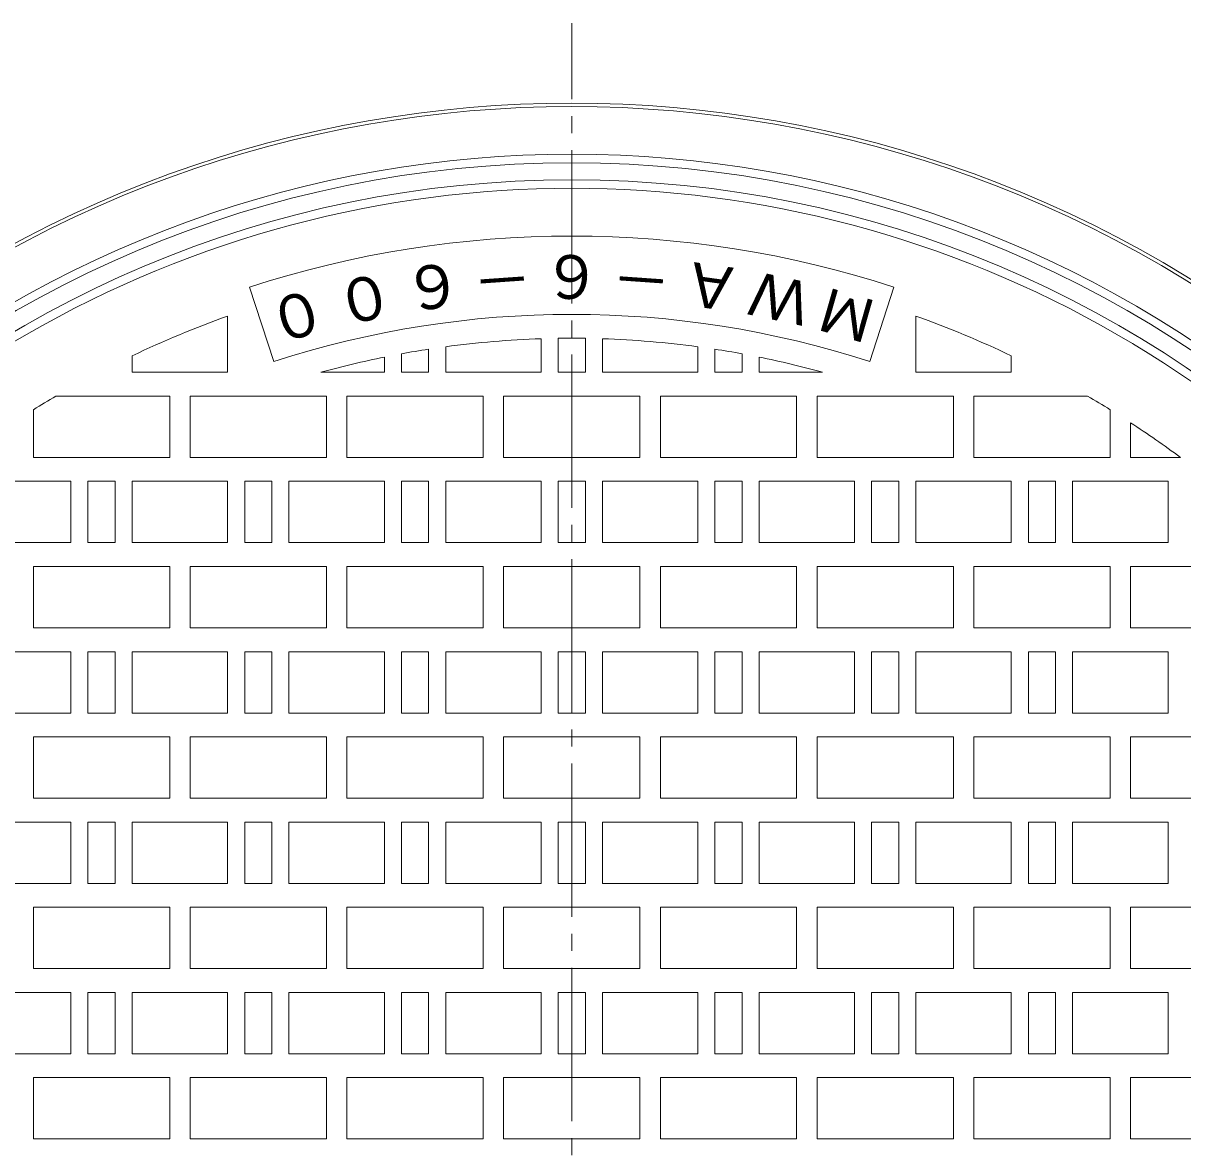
# Model space of a CAD drawing. Units: millimetres, scale not verified. Extents: x -906 to 950, y -675 to 701.
# Drawn here: x -528.3 to -187.9, y 370.3 to 701.3 of the extents above; entities that cross this region are included whole.
import ezdxf
from ezdxf.enums import TextEntityAlignment as Align

# ---------------------------------------------------------------- set-up
doc = ezdxf.new("R2010")
doc.units = ezdxf.units.MM
doc.header["$LTSCALE"] = 5
doc.linetypes.add('CHAIN2', pattern=[12, 9, -1, 1, -1])
for name, color, linetype, lineweight in [('E-0', 4, 'Continuous', 9), ('E-1', 2, 'Continuous', 9), ('E-2', 3, 'Continuous', 9)]:
    doc.layers.add(name, color=color, linetype=linetype, lineweight=lineweight)
doc.styles.add('ＭＳ ゴシック', font='')
doc.styles.get('ＭＳ ゴシック').set_extended_font_data('MS Gothic')

msp = doc.modelspace()

# ---------------------------------------------------------------- linework, layer by layer
at = {"layer": 'E-0', "color": 7, "linetype": 'CHAIN2'}
msp.add_line((-367.261, -41.018), (-367.261, 701.266), dxfattribs=at)
at = {"layer": 'E-1'}
for radius, start, end in [(345, 49.36723, 130.63277), (344, 49.36723, 130.63277), (327.5, 359.99995, 179.99992), (330, 49.44356, 130.55644), (322.5, 359.99995, 179.99992)]:
    msp.add_arc((-367.261, 332.798), radius, start, end, dxfattribs=at)
at = {"layer": 'E-2'}
for p, q in [((-454.713, 601.947), (-461.821, 623.821)), ((-279.809, 601.947), (-272.702, 623.821)), ((-468.261, 615.285), (-468.261, 598.798)), ((-266.261, 615.285), (-266.261, 598.798)), ((-404.261, 606.307), (-404.261, 598.798)), ((-376.261, 608.651), (-376.261, 598.798)), ((-371.261, 608.769), (-371.261, 598.798)), ((-363.261, 608.769), (-363.261, 598.798)), ((-358.261, 608.651), (-358.261, 598.798)), ((-330.261, 606.307), (-330.261, 598.798)), ((-496.261, 603.647), (-496.261, 598.798)), ((-422.261, 603.262), (-422.261, 598.798)), ((-417.261, 604.231), (-417.261, 598.798)), ((-409.261, 605.583), (-409.261, 598.798)), ((-325.261, 605.583), (-325.261, 598.798)), ((-317.261, 604.231), (-317.261, 598.798)), ((-312.261, 603.262), (-312.261, 598.798)), ((-238.261, 603.646), (-238.261, 598.798)), ((-468.261, 598.798), (-496.261, 598.798)), ((-422.261, 598.798), (-440.882, 598.798)), ((-417.261, 598.798), (-409.261, 598.798)), ((-376.261, 598.798), (-404.261, 598.798)), ((-371.261, 598.798), (-363.261, 598.798)), ((-358.261, 598.798), (-330.261, 598.798)), ((-317.261, 598.798), (-325.261, 598.798)), ((-312.261, 598.798), (-293.64, 598.798)), ((-266.261, 598.798), (-238.261, 598.798)), ((-518.652, 591.798), (-485.261, 591.798)), ((-485.261, 573.798), (-485.261, 591.798)), ((-439.261, 573.798), (-439.261, 591.798)), ((-393.261, 573.798), (-393.261, 591.798)), ((-387.261, 591.798), (-347.261, 591.798)), ((-387.261, 573.798), (-387.261, 591.798)), ((-347.261, 573.798), (-347.261, 591.798)), ((-341.261, 573.798), (-341.261, 591.798)), ((-295.261, 573.798), (-295.261, 591.798)), ((-249.261, 573.798), (-249.261, 591.797)), ((-215.87, 591.797), (-249.261, 591.797)), ((-525.261, 573.798), (-525.261, 587.82)), ((-209.261, 573.798), (-209.261, 587.819)), ((-203.261, 573.798), (-203.261, 584.003)), ((-485.261, 573.798), (-525.261, 573.798)), ((-439.261, 573.798), (-479.261, 573.798)), ((-393.261, 573.798), (-433.261, 573.798)), ((-387.261, 573.798), (-347.261, 573.798)), ((-341.261, 573.798), (-301.261, 573.798)), ((-295.261, 573.798), (-255.261, 573.798)), ((-249.261, 573.798), (-209.261, 573.798)), ((-203.261, 573.798), (-188.602, 573.798)), ((-514.261, 566.798), (-542.261, 566.798)), ((-514.261, 566.798), (-514.261, 548.798)), ((-509.261, 566.798), (-509.261, 548.798)), ((-509.261, 566.798), (-501.261, 566.798)), ((-501.261, 566.798), (-501.261, 548.798)), ((-496.261, 566.798), (-496.261, 548.798)), ((-468.261, 566.798), (-496.261, 566.798)), ((-468.261, 566.798), (-468.261, 548.798)), ((-463.261, 566.798), (-463.261, 548.798)), ((-463.261, 566.798), (-455.261, 566.798)), ((-455.261, 566.798), (-455.261, 548.798)), ((-450.261, 566.798), (-450.261, 548.798)), ((-422.261, 566.798), (-450.261, 566.798)), ((-422.261, 566.798), (-422.261, 548.798)), ((-417.261, 566.798), (-417.261, 548.798)), ((-417.261, 566.798), (-409.261, 566.798)), ((-409.261, 566.798), (-409.261, 548.798)), ((-404.261, 566.798), (-404.261, 548.798)), ((-376.261, 566.798), (-404.261, 566.798)), ((-376.261, 566.798), (-376.261, 548.798)), ((-371.261, 566.798), (-363.261, 566.798)), ((-371.261, 566.798), (-371.261, 548.798)), ((-363.261, 566.798), (-363.261, 548.798)), ((-358.261, 566.798), (-330.261, 566.798)), ((-358.261, 566.798), (-358.261, 548.798)), ((-330.261, 566.798), (-330.261, 548.798)), ((-325.261, 566.798), (-325.261, 548.798)), ((-317.261, 566.798), (-325.261, 566.798)), ((-317.261, 566.798), (-317.261, 548.798)), ((-312.261, 566.798), (-284.261, 566.798)), ((-312.261, 566.798), (-312.261, 548.798)), ((-284.261, 566.798), (-284.261, 548.798)), ((-279.261, 566.798), (-279.261, 548.798)), ((-271.261, 566.798), (-279.261, 566.798)), ((-271.261, 566.798), (-271.261, 548.798)), ((-266.261, 566.798), (-238.261, 566.798)), ((-266.261, 566.798), (-266.261, 548.798)), ((-238.261, 566.798), (-238.261, 548.798)), ((-233.261, 566.798), (-233.261, 548.798)), ((-225.261, 566.798), (-233.261, 566.798)), ((-225.261, 566.798), (-225.261, 548.798)), ((-220.261, 566.798), (-192.261, 566.798)), ((-220.261, 566.798), (-220.261, 548.798)), ((-192.261, 566.798), (-192.261, 548.798)), ((-514.261, 548.798), (-542.261, 548.798)), ((-509.261, 548.798), (-501.261, 548.798)), ((-468.261, 548.798), (-496.261, 548.798)), ((-463.261, 548.798), (-455.261, 548.798)), ((-422.261, 548.798), (-450.261, 548.798)), ((-417.261, 548.798), (-409.261, 548.798)), ((-376.261, 548.798), (-404.261, 548.798)), ((-371.261, 548.798), (-363.261, 548.798)), ((-358.261, 548.798), (-330.261, 548.798)), ((-317.261, 548.798), (-325.261, 548.798)), ((-312.261, 548.798), (-284.261, 548.798)), ((-271.261, 548.798), (-279.261, 548.798)), ((-266.261, 548.798), (-238.261, 548.798)), ((-225.261, 548.798), (-233.261, 548.798)), ((-220.261, 548.798), (-192.261, 548.798)), ((-485.261, 523.798), (-485.261, 541.798)), ((-439.261, 523.798), (-439.261, 541.798)), ((-393.261, 523.798), (-393.261, 541.798)), ((-387.261, 541.798), (-347.261, 541.798)), ((-387.261, 523.798), (-387.261, 541.798)), ((-347.261, 523.798), (-347.261, 541.798)), ((-341.261, 523.798), (-341.261, 541.798)), ((-295.261, 523.798), (-295.261, 541.798)), ((-249.261, 523.798), (-249.261, 541.798)), ((-203.261, 523.798), (-203.261, 541.798)), ((-185.368, 541.798), (-203.261, 541.798)), ((-485.261, 523.798), (-525.261, 523.798)), ((-439.261, 523.798), (-479.261, 523.798)), ((-393.261, 523.798), (-433.261, 523.798)), ((-387.261, 523.798), (-347.261, 523.798)), ((-341.261, 523.798), (-301.261, 523.798)), ((-295.261, 523.798), (-255.261, 523.798)), ((-249.261, 523.798), (-209.261, 523.798)), ((-203.261, 523.798), (-181.03, 523.798)), ((-514.261, 516.798), (-542.261, 516.798)), ((-514.261, 516.798), (-514.261, 498.798)), ((-509.261, 516.798), (-509.261, 498.798)), ((-509.261, 516.798), (-501.261, 516.798)), ((-501.261, 516.798), (-501.261, 498.798)), ((-496.261, 516.798), (-496.261, 498.798)), ((-468.261, 516.798), (-496.261, 516.798)), ((-468.261, 516.798), (-468.261, 498.798)), ((-463.261, 516.798), (-463.261, 498.798)), ((-463.261, 516.798), (-455.261, 516.798)), ((-455.261, 516.798), (-455.261, 498.798)), ((-450.261, 516.798), (-450.261, 498.798)), ((-422.261, 516.798), (-450.261, 516.798)), ((-422.261, 516.798), (-422.261, 498.798)), ((-417.261, 516.798), (-417.261, 498.798)), ((-417.261, 516.798), (-409.261, 516.798)), ((-409.261, 516.798), (-409.261, 498.798)), ((-404.261, 516.798), (-404.261, 498.798)), ((-376.261, 516.798), (-404.261, 516.798)), ((-376.261, 516.798), (-376.261, 498.798)), ((-371.261, 516.798), (-363.261, 516.798)), ((-371.261, 516.798), (-371.261, 498.798)), ((-363.261, 516.798), (-363.261, 498.798)), ((-358.261, 516.798), (-330.261, 516.798)), ((-358.261, 516.798), (-358.261, 498.798)), ((-330.261, 516.798), (-330.261, 498.798)), ((-325.261, 516.798), (-325.261, 498.798)), ((-317.261, 516.798), (-325.261, 516.798)), ((-317.261, 516.798), (-317.261, 498.798)), ((-312.261, 516.798), (-284.261, 516.798)), ((-312.261, 516.798), (-312.261, 498.798)), ((-284.261, 516.798), (-284.261, 498.798)), ((-279.261, 516.798), (-279.261, 498.798)), ((-271.261, 516.798), (-279.261, 516.798)), ((-271.261, 516.798), (-271.261, 498.798)), ((-266.261, 516.798), (-238.261, 516.798)), ((-266.261, 516.798), (-266.261, 498.798)), ((-238.261, 516.798), (-238.261, 498.798)), ((-233.261, 516.798), (-233.261, 498.798)), ((-225.261, 516.798), (-233.261, 516.798)), ((-225.261, 516.798), (-225.261, 498.798)), ((-220.261, 516.798), (-192.261, 516.798)), ((-220.261, 516.798), (-220.261, 498.798)), ((-192.261, 516.798), (-192.261, 498.798)), ((-514.261, 498.798), (-542.261, 498.798)), ((-509.261, 498.798), (-501.261, 498.798)), ((-468.261, 498.798), (-496.261, 498.798)), ((-463.261, 498.798), (-455.261, 498.798)), ((-422.261, 498.798), (-450.261, 498.798)), ((-417.261, 498.798), (-409.261, 498.798)), ((-376.261, 498.798), (-404.261, 498.798)), ((-371.261, 498.798), (-363.261, 498.798)), ((-358.261, 498.798), (-330.261, 498.798)), ((-317.261, 498.798), (-325.261, 498.798)), ((-312.261, 498.798), (-284.261, 498.798)), ((-271.261, 498.798), (-279.261, 498.798)), ((-266.261, 498.798), (-238.261, 498.798)), ((-225.261, 498.798), (-233.261, 498.798)), ((-220.261, 498.798), (-192.261, 498.798)), ((-485.261, 473.798), (-485.261, 491.798)), ((-439.261, 473.798), (-439.261, 491.798)), ((-393.261, 473.798), (-393.261, 491.798)), ((-387.261, 491.798), (-347.261, 491.798)), ((-387.261, 473.798), (-387.261, 491.798)), ((-347.261, 473.798), (-347.261, 491.798)), ((-341.261, 473.798), (-341.261, 491.798)), ((-295.261, 473.798), (-295.261, 491.798)), ((-249.261, 473.797), (-249.261, 491.798)), ((-203.261, 473.797), (-203.261, 491.798)), ((-485.261, 473.798), (-525.261, 473.798)), ((-439.261, 473.798), (-479.261, 473.798)), ((-393.261, 473.798), (-433.261, 473.798)), ((-387.261, 473.798), (-347.261, 473.798)), ((-341.261, 473.798), (-301.261, 473.798)), ((-295.261, 473.798), (-255.261, 473.797)), ((-249.261, 473.797), (-209.261, 473.797)), ((-203.261, 473.797), (-163.261, 473.797)), ((-514.261, 466.798), (-542.261, 466.798)), ((-514.261, 466.798), (-514.261, 448.798)), ((-509.261, 466.798), (-509.261, 448.798)), ((-509.261, 466.798), (-501.261, 466.798)), ((-501.261, 466.798), (-501.261, 448.798)), ((-496.261, 466.798), (-496.261, 448.798)), ((-468.261, 466.798), (-496.261, 466.798)), ((-468.261, 466.798), (-468.261, 448.798)), ((-463.261, 466.798), (-463.261, 448.798)), ((-463.261, 466.798), (-455.262, 466.798)), ((-455.262, 466.798), (-455.262, 448.797)), ((-450.262, 466.798), (-450.262, 448.797)), ((-422.261, 466.798), (-450.262, 466.798)), ((-422.261, 466.798), (-422.261, 448.797)), ((-417.261, 466.798), (-417.261, 448.797)), ((-417.261, 466.798), (-409.261, 466.798)), ((-409.261, 466.798), (-409.261, 448.797)), ((-404.261, 466.798), (-404.261, 448.797)), ((-376.261, 466.798), (-404.261, 466.798)), ((-376.261, 466.798), (-376.261, 448.797)), ((-371.261, 466.798), (-363.261, 466.798)), ((-371.261, 466.798), (-371.261, 448.797)), ((-363.261, 466.798), (-363.261, 448.797)), ((-358.261, 466.798), (-330.261, 466.798)), ((-358.261, 466.798), (-358.261, 448.797)), ((-330.261, 466.798), (-330.261, 448.797)), ((-325.261, 466.798), (-325.261, 448.797)), ((-317.261, 466.798), (-325.261, 466.798)), ((-317.261, 466.798), (-317.261, 448.797)), ((-312.261, 466.798), (-284.261, 466.798)), ((-312.261, 466.798), (-312.261, 448.797)), ((-284.261, 466.798), (-284.261, 448.797)), ((-279.261, 466.798), (-279.261, 448.797)), ((-271.261, 466.798), (-279.261, 466.798)), ((-271.261, 466.798), (-271.261, 448.797)), ((-266.261, 466.798), (-238.261, 466.798)), ((-266.261, 466.798), (-266.261, 448.797)), ((-238.261, 466.798), (-238.261, 448.797)), ((-233.261, 466.798), (-233.261, 448.797)), ((-225.261, 466.798), (-233.261, 466.798)), ((-225.261, 466.798), (-225.261, 448.797)), ((-220.261, 466.798), (-192.261, 466.798)), ((-220.261, 466.798), (-220.261, 448.797)), ((-192.261, 466.798), (-192.261, 448.797)), ((-514.261, 448.798), (-542.261, 448.798)), ((-509.261, 448.798), (-501.261, 448.798)), ((-468.261, 448.798), (-496.261, 448.798)), ((-463.261, 448.798), (-455.262, 448.797)), ((-422.261, 448.797), (-450.262, 448.797)), ((-417.261, 448.797), (-409.261, 448.797)), ((-376.261, 448.797), (-404.261, 448.797)), ((-371.261, 448.797), (-363.261, 448.797)), ((-358.261, 448.797), (-330.261, 448.797)), ((-317.261, 448.797), (-325.261, 448.797)), ((-312.261, 448.797), (-284.261, 448.797)), ((-271.261, 448.797), (-279.261, 448.797)), ((-266.261, 448.797), (-238.261, 448.797)), ((-225.261, 448.797), (-233.261, 448.797)), ((-220.261, 448.797), (-192.261, 448.797)), ((-485.261, 423.798), (-485.261, 441.798)), ((-439.261, 423.798), (-439.261, 441.797)), ((-393.261, 423.798), (-393.261, 441.797)), ((-387.261, 441.797), (-347.261, 441.797)), ((-387.261, 423.798), (-387.261, 441.797)), ((-347.261, 423.798), (-347.261, 441.797)), ((-341.261, 423.798), (-341.261, 441.797)), ((-295.261, 423.798), (-295.261, 441.797)), ((-249.261, 423.798), (-249.261, 441.797)), ((-203.261, 423.798), (-203.261, 441.797)), ((-485.261, 423.798), (-525.261, 423.798)), ((-439.261, 423.798), (-479.261, 423.798)), ((-393.261, 423.798), (-433.261, 423.798)), ((-387.261, 423.798), (-347.261, 423.798)), ((-341.261, 423.798), (-301.261, 423.798)), ((-295.261, 423.798), (-255.261, 423.798)), ((-249.261, 423.798), (-209.262, 423.798)), ((-203.261, 423.798), (-163.261, 423.798)), ((-514.261, 416.798), (-542.261, 416.798)), ((-514.261, 416.798), (-514.261, 398.798)), ((-509.261, 416.798), (-509.261, 398.798)), ((-509.261, 416.798), (-501.261, 416.798)), ((-501.261, 416.798), (-501.261, 398.798)), ((-496.261, 416.798), (-496.261, 398.798)), ((-468.261, 416.798), (-496.261, 416.798)), ((-468.261, 416.798), (-468.261, 398.798)), ((-463.261, 416.798), (-463.261, 398.798)), ((-463.261, 416.798), (-455.262, 416.798)), ((-455.262, 416.798), (-455.262, 398.798)), ((-450.262, 416.798), (-450.262, 398.798)), ((-422.261, 416.798), (-450.262, 416.798)), ((-422.261, 416.798), (-422.261, 398.798)), ((-417.261, 416.798), (-417.261, 398.798)), ((-417.261, 416.798), (-409.261, 416.798)), ((-409.261, 416.798), (-409.261, 398.798)), ((-404.261, 416.798), (-404.261, 398.798)), ((-376.261, 416.798), (-404.261, 416.798)), ((-376.261, 416.798), (-376.261, 398.798)), ((-371.261, 416.798), (-363.261, 416.798)), ((-371.261, 416.798), (-371.261, 398.798)), ((-363.261, 416.798), (-363.261, 398.798)), ((-358.261, 416.798), (-330.261, 416.798)), ((-358.261, 416.798), (-358.261, 398.798)), ((-330.261, 416.798), (-330.261, 398.798)), ((-325.261, 416.798), (-325.261, 398.798)), ((-317.261, 416.798), (-325.261, 416.798)), ((-317.261, 416.798), (-317.261, 398.798)), ((-312.261, 416.798), (-284.261, 416.798)), ((-312.261, 416.798), (-312.261, 398.798)), ((-284.261, 416.798), (-284.261, 398.798)), ((-279.261, 416.798), (-279.261, 398.798)), ((-271.261, 416.798), (-279.261, 416.798)), ((-271.261, 416.798), (-271.261, 398.798)), ((-266.261, 416.798), (-238.261, 416.798)), ((-266.261, 416.798), (-266.261, 398.798)), ((-238.261, 416.798), (-238.261, 398.798)), ((-233.261, 416.798), (-233.261, 398.798)), ((-225.262, 416.798), (-233.261, 416.798)), ((-225.262, 416.798), (-225.262, 398.798)), ((-220.261, 416.798), (-192.262, 416.798)), ((-220.261, 416.798), (-220.261, 398.798)), ((-192.262, 416.798), (-192.262, 398.798)), ((-514.261, 398.798), (-542.261, 398.798)), ((-509.261, 398.798), (-501.261, 398.798)), ((-468.261, 398.798), (-496.261, 398.798)), ((-463.261, 398.798), (-455.262, 398.798)), ((-422.261, 398.798), (-450.262, 398.798)), ((-417.261, 398.798), (-409.261, 398.798)), ((-376.261, 398.798), (-404.261, 398.798)), ((-371.261, 398.798), (-363.261, 398.798)), ((-358.261, 398.798), (-330.261, 398.798)), ((-317.261, 398.798), (-325.261, 398.798)), ((-312.261, 398.798), (-284.261, 398.798)), ((-271.261, 398.798), (-279.261, 398.798)), ((-266.261, 398.798), (-238.261, 398.798)), ((-225.262, 398.798), (-233.261, 398.798)), ((-220.261, 398.798), (-192.262, 398.798)), ((-485.261, 373.798), (-485.261, 391.797)), ((-479.261, 391.797), (-439.261, 391.798)), ((-479.261, 373.798), (-479.261, 391.797)), ((-393.261, 373.798), (-393.261, 391.798)), ((-387.261, 391.798), (-347.261, 391.798)), ((-387.261, 373.798), (-387.261, 391.798)), ((-347.261, 373.798), (-347.261, 391.798)), ((-341.261, 373.798), (-341.261, 391.798)), ((-255.261, 391.797), (-295.261, 391.798)), ((-295.261, 373.797), (-295.261, 391.798)), ((-255.261, 373.797), (-255.261, 391.797)), ((-249.261, 373.797), (-249.261, 391.797)), ((-203.261, 373.797), (-203.261, 391.797)), ((-485.261, 373.798), (-525.261, 373.798)), ((-393.261, 373.798), (-433.261, 373.798)), ((-387.261, 373.798), (-347.261, 373.798)), ((-341.261, 373.798), (-301.261, 373.798)), ((-255.261, 373.797), (-295.261, 373.797)), ((-249.261, 373.797), (-209.262, 373.797)), ((-203.261, 373.797), (-163.261, 373.797))]:
    msp.add_line(p, q, dxfattribs=at)
for points in [[(-479.261, 573.798), (-479.261, 591.798), (-439.261, 591.798)], [(-433.261, 573.798), (-433.261, 591.798), (-393.261, 591.798)], [(-301.261, 573.798), (-301.261, 591.798), (-341.261, 591.798)], [(-255.261, 573.798), (-255.261, 591.797), (-295.261, 591.798)], [(-525.261, 523.798), (-525.261, 541.798), (-485.261, 541.798)], [(-479.261, 523.798), (-479.261, 541.798), (-439.261, 541.798)], [(-433.261, 523.798), (-433.261, 541.798), (-393.261, 541.798)], [(-301.261, 523.798), (-301.261, 541.798), (-341.261, 541.798)], [(-255.261, 523.798), (-255.261, 541.798), (-295.261, 541.798)], [(-209.261, 523.798), (-209.261, 541.798), (-249.261, 541.798)], [(-525.261, 473.798), (-525.261, 491.798), (-485.261, 491.798)], [(-479.261, 473.798), (-479.261, 491.798), (-439.261, 491.798)], [(-433.261, 473.798), (-433.261, 491.798), (-393.261, 491.798)], [(-301.261, 473.798), (-301.261, 491.798), (-341.261, 491.798)], [(-255.261, 473.797), (-255.261, 491.798), (-295.261, 491.798)], [(-209.261, 473.797), (-209.261, 491.798), (-249.261, 491.798)], [(-163.261, 473.797), (-163.261, 491.798), (-203.261, 491.798)], [(-525.261, 423.798), (-525.261, 441.798), (-485.261, 441.798)], [(-479.261, 423.798), (-479.261, 441.798), (-439.261, 441.797)], [(-433.261, 423.798), (-433.261, 441.797), (-393.261, 441.797)], [(-301.261, 423.798), (-301.261, 441.797), (-341.261, 441.797)], [(-255.261, 423.798), (-255.261, 441.797), (-295.261, 441.797)], [(-209.262, 423.798), (-209.262, 441.797), (-249.261, 441.797)], [(-163.261, 423.798), (-163.261, 441.797), (-203.261, 441.797)], [(-525.261, 373.798), (-525.261, 391.797), (-485.261, 391.797)], [(-479.261, 373.798), (-439.261, 373.798), (-439.261, 391.798)], [(-433.261, 373.798), (-433.261, 391.798), (-393.261, 391.798)], [(-301.261, 373.798), (-301.261, 391.798), (-341.261, 391.798)], [(-209.262, 373.797), (-209.262, 391.797), (-249.261, 391.797)], [(-163.261, 373.797), (-163.261, 391.797), (-203.261, 391.797)]]:
    msp.add_lwpolyline(points, dxfattribs=at)
for radius, start, end in [(320, 359.99994, 179.99994), (306, 71.99994, 108), (300, 109.67387, 115.46751), (283, 71.99995, 107.99998), (300, 64.53244, 70.32608), (276, 91.86867, 97.7041), (276, 89.16959, 90.83037), (276, 82.29585, 88.13129), (276, 101.49458, 105.4705), (276, 98.75288, 100.4373), (276, 79.56265, 81.24707), (276, 74.52945, 78.50537), (300, 120.30722, 121.78047), (300, 58.21948, 59.69273), (300, 53.44952, 56.86136)]:
    msp.add_arc((-367.261, 332.798), radius, start, end, dxfattribs=at)

# ---------------------------------------------------------------- texts
at = {"layer": 'E-2', "color": 4, "style": 'ＭＳ ゴシック'}
for s, rotation, p in [('６', 180, (-358.515, 637.049)), ('６', 188.001, (-400.768, 635.283)), ('Ａ', 172, (-316.428, 632.917)), ('０', 192, (-421.698, 632.195)), ('－', 184, (-379.672, 636.904)), ('－', 176, (-337.4, 635.718)), ('Ｗ', 168, (-295.704, 628.661)), ('Ｍ', 164, (-275.327, 622.968)), ('０', 196, (-442.363, 627.654))]:
    msp.add_text(s, height=12.83, rotation=rotation, dxfattribs=at).set_placement(p, align=Align.BOTTOM_LEFT)

doc.saveas('drawing.dxf')
